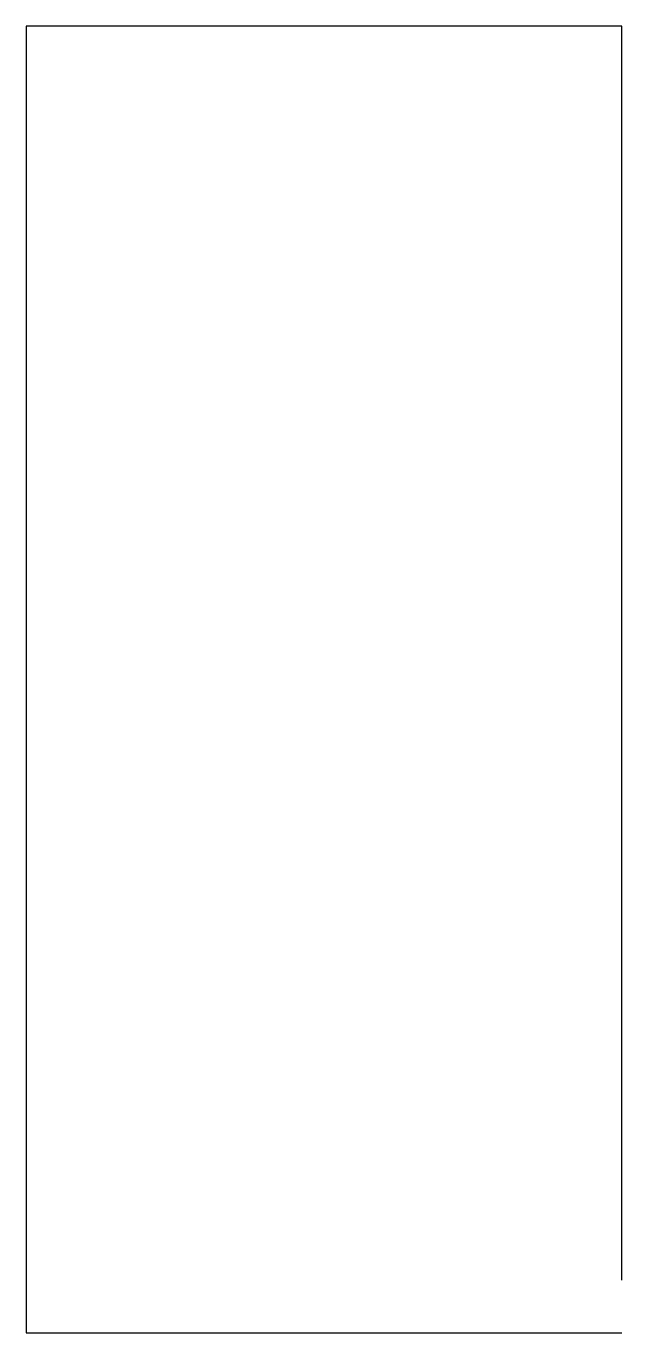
# Model space of a CAD drawing. Units: millimetres at full size, sheet at 1:100. Extents: x -2204 to 1959, y -3980 to 5143.
import ezdxf

# ---------------------------------------------------------------- set-up
doc = ezdxf.new("R2010")
doc.units = ezdxf.units.MM
doc.header["$LTSCALE"] = 100
doc.layers.add('0-0', color=7, linetype='Continuous')

msp = doc.modelspace()

# ---------------------------------------------------------------- linework, layer by layer
at = {"layer": '0-0'}
msp.add_line((1959.2, -3612.2), (1959.2, 5142.9), dxfattribs=at)
msp.add_lwpolyline([(1959.2, 5142.9), (-2204.1, 5142.9), (-2204.1, -3979.6), (1959.2, -3979.6)], dxfattribs=at)

doc.saveas('drawing.dxf')
